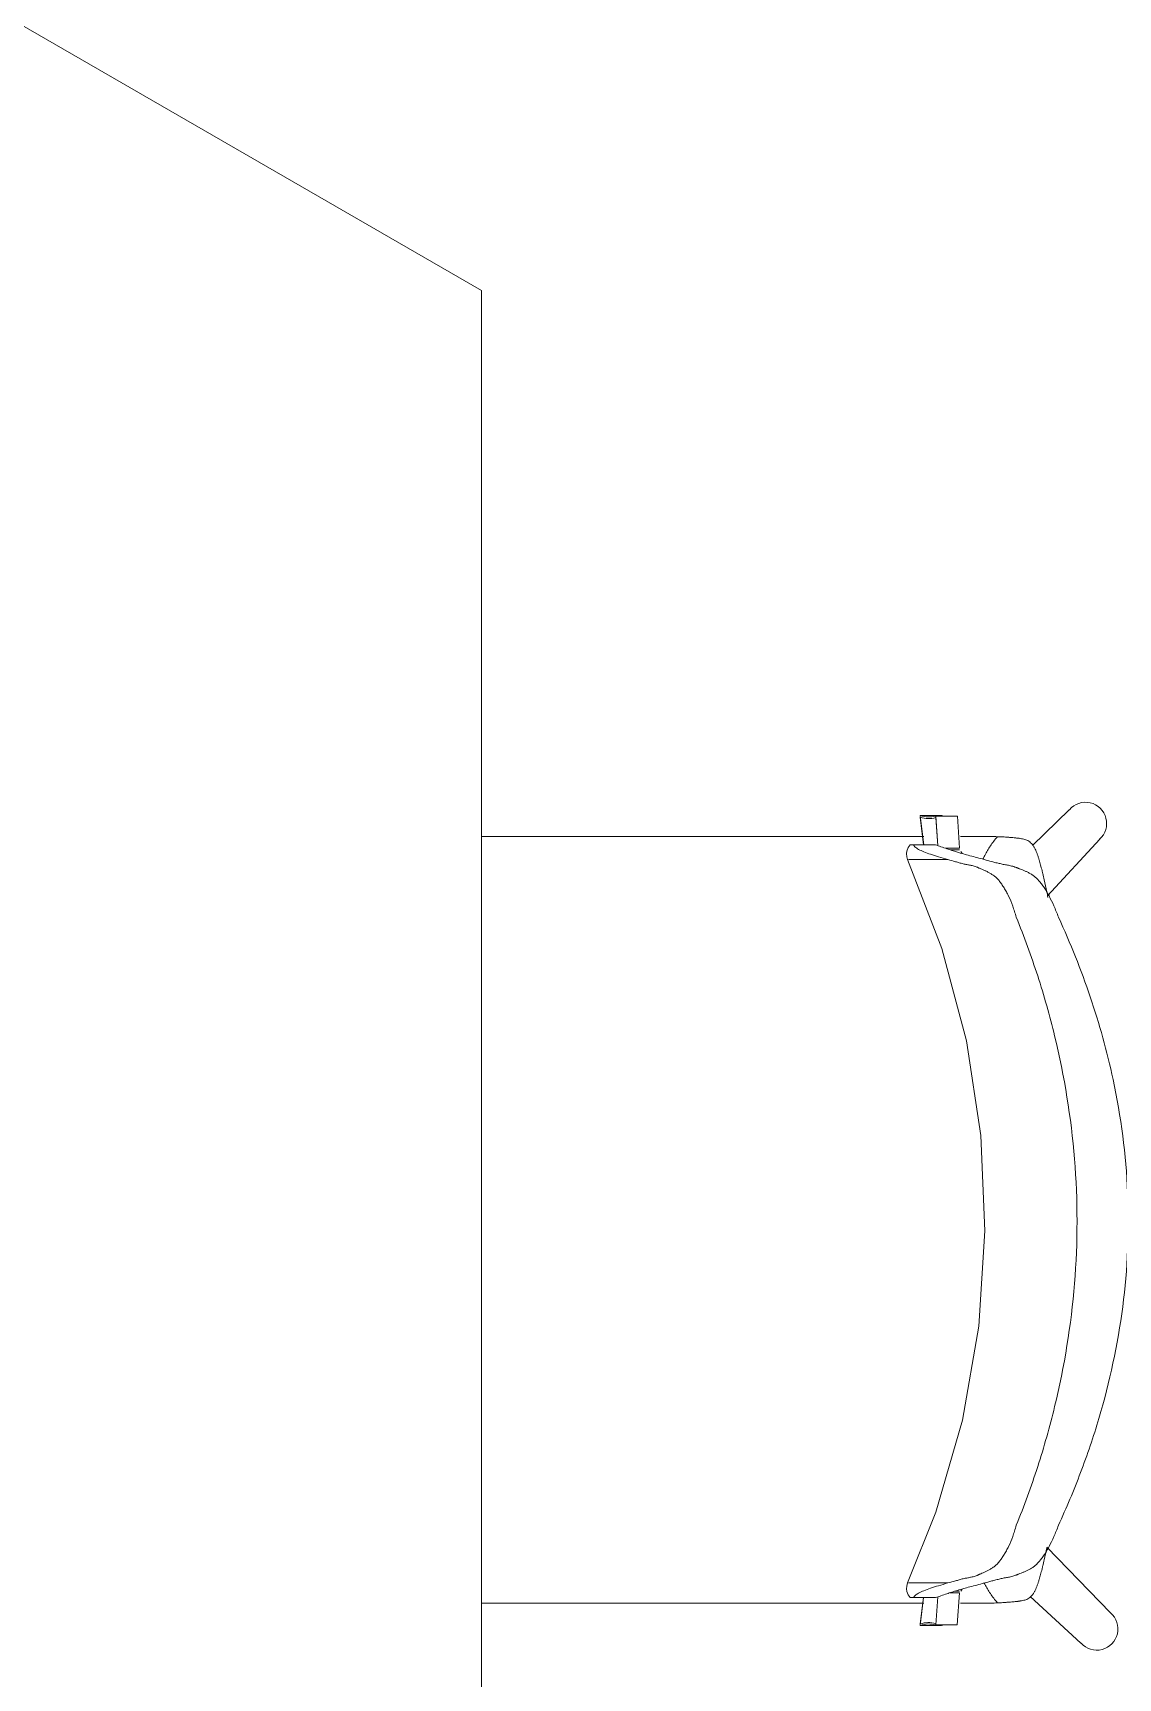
# Model space of a CAD drawing. Header units: millimetres. Extents: x 79795 to 317870, y -36033 to 97293.
# Drawn here: x 215246 to 215918, y 19048 to 20067 of the extents above; entities that cross this region are included whole.
import ezdxf

# ---------------------------------------------------------------- set-up
doc = ezdxf.new("R2010")
doc.units = ezdxf.units.MM
doc.header["$MEASUREMENT"] = 0
doc.layers.add('I-FURN', color=8, linetype='CONTINUOUS', lineweight=9)

msp = doc.modelspace()

# ---------------------------------------------------------------- linework, layer by layer
at = {"layer": 'I-FURN'}
for p, q in [((215524.1, 19907.2), (214528.1, 20482.2)), ((215524.1, 18757.2), (215524.1, 19907.2)), ((215795.5, 19582.3), (215797.7, 19564.1)), ((215808.9, 19582.3), (215795.5, 19582.3)), ((215806.5, 19563.6), (215805.2, 19581.9)), ((215805.2, 19581.9), (215818.6, 19581.9)), ((215818.6, 19581.9), (215819.9, 19562)), ((215887.8, 19585.9), (215865.1, 19563.8)), ((215795.5, 19581.3), (215797.6, 19564.1)), ((215806.4, 19563.6), (215805.2, 19581)), ((215787.3, 19560.2), (215788, 19562.4)), ((215788, 19562.4), (215789.3, 19564.1)), ((215805, 19564.1), (215791.3, 19564.1)), ((215819.9, 19562), (215811.1, 19562)), ((215874.3, 19532.6), (215906.6, 19567.7)), ((215787.1, 19558.7), (215787.3, 19560.2)), ((215787.2, 19556.8), (215787.1, 19558.7)), ((215787.7, 19555), (215787.2, 19556.8)), ((215787.7, 19555), (215809, 19499.9)), ((215819.9, 19561.1), (215814, 19561.1)), ((215809, 19499.9), (215824.1, 19442.8)), ((215824.1, 19442.8), (215833.1, 19384.3)), ((215833.1, 19384.3), (215835.6, 19325.3)), ((215835.6, 19325.3), (215831.8, 19266.2)), ((215831.8, 19266.2), (215821.6, 19208)), ((215821.6, 19208), (215805.2, 19151.2)), ((215805.2, 19151.2), (215787.7, 19107.3)), ((215913.2, 19088.7), (215873.8, 19129.4)), ((215787.2, 19105.4), (215787.1, 19103.6)), ((215787.1, 19103.6), (215787.3, 19102.1)), ((215787.7, 19107.3), (215787.2, 19105.4)), ((215787.3, 19102.1), (215788, 19099.9)), ((215788, 19099.9), (215789.3, 19098.2)), ((215805, 19098.2), (215791.3, 19098.2)), ((215797.6, 19098.2), (215795.5, 19081)), ((215797.5, 19098.2), (215795.5, 19081.9)), ((215805.2, 19081.3), (215806.4, 19098.7)), ((215814, 19101.2), (215819.9, 19101.2)), ((215816.9, 19102.2), (215819.9, 19102.2)), ((215819.9, 19101.2), (215818.5, 19081.3)), ((215863.5, 19099), (215895, 19070)), ((215795.5, 19081), (215808.8, 19081)), ((215818.5, 19081.3), (215805.2, 19081.3))]:
    msp.add_line(p, q, dxfattribs=at)
for centre, start, end in [((215897.8, 19577.4), 311.9896, 139.6059), ((215904.8, 19078.8), 221.9662, 49.5824)]:
    msp.add_arc(centre, 13.1, start, end, dxfattribs=at)
for centre, start_param, end_param in [((215800.9, 19598.8), 2.819103, 3.398599), ((215814.2, 19598.8), 2.819103, 2.902745), ((215800.9, 19597.8), 2.819103, 3.398599), ((215800.9, 19065.4), 6.026179, 6.605675), ((215800.9, 19064.5), 6.026179, 6.605675), ((215814.2, 19064.5), 0.238848, 0.322489)]:
    msp.add_ellipse(centre, major_axis=(0, 17.4), ratio=0.978487, start_param=start_param, end_param=end_param, dxfattribs=at)
for points, knots in [([(215523.7, 19569.4), (215523.9, 19569.4), (215529.1, 19569.4), (215539.4, 19569.4), (215554.7, 19569.4), (215569.8, 19569.4), (215582.4, 19569.4), (215592.5, 19569.4), (215600.2, 19569.4), (215607.8, 19569.4), (215617.8, 19569.4), (215630.2, 19569.4), (215642.5, 19569.4), (215652.5, 19569.4), (215660, 19569.4), (215667.6, 19569.4), (215677.6, 19569.4), (215690, 19569.4), (215702.5, 19569.4), (215712.6, 19569.4), (215720.3, 19569.4), (215728, 19569.4), (215738, 19569.4), (215750.5, 19569.4), (215765.6, 19569.4), (215781, 19569.4), (215791.8, 19569.4), (215797.3, 19569.4), (215797.8, 19569.4)], [-0.751114, -0.751114, -0.751114, -0.751114, -0.75, -0.7142857, -0.6785714, -0.6428571, -0.6071429, -0.5892857, -0.5714286, -0.5535714, -0.5357143, -0.5, -0.4642857, -0.4464286, -0.4285714, -0.4107143, -0.3928571, -0.3571429, -0.3214286, -0.3035714, -0.2857143, -0.2678571, -0.25, -0.2142857, -0.1785714, -0.1428571, -0.1071429, -0.103964, -0.103964, -0.103964, -0.103964]), ([(215791.3, 19564.1), (215790.8, 19564.1), (215789.9, 19564.1), (215789.3, 19564.1), (215789.2, 19564.1), (215789.8, 19564.1), (215790.6, 19564.1), (215791, 19564.1)], [0, 0, 0, 0, 0.125, 0.25, 0.375, 0.5, 0.5837817, 0.5837817, 0.5837817, 0.5837817]), ([(215812.1, 19561.7), (215814, 19561), (215817.2, 19560), (215822.2, 19558.5), (215826.3, 19557.4), (215830.6, 19556.3), (215835, 19555.1), (215839.1, 19554), (215842.4, 19553.1), (215844.6, 19552.6), (215846.3, 19552.2), (215848, 19551.8), (215849.7, 19551.6), (215851.4, 19551.2), (215852.8, 19550.9), (215853.9, 19550.5), (215854.8, 19550.2), (215855.3, 19550), (215855.7, 19549.8), (215856, 19549.7), (215856.6, 19549.5), (215857.5, 19549.1), (215858.8, 19548.6), (215860.4, 19547.9), (215862.1, 19547.2), (215863.9, 19546.2), (215865.6, 19545.1), (215867, 19543.9), (215868, 19543), (215868.5, 19542.4), (215869, 19541.9), (215869.4, 19541.5), (215869.9, 19540.8), (215870.9, 19539.6), (215872.2, 19537.7), (215873.8, 19535.3), (215875.8, 19531.6), (215878.3, 19526.5), (215880.2, 19521.8), (215881.1, 19519.3)], [0, 0, 0, 0, 0.142857, 0.214286, 0.285714, 0.357143, 0.428571, 0.5, 0.535714, 0.571429, 0.589286, 0.607143, 0.642857, 0.660714, 0.678571, 0.696429, 0.705357, 0.709821, 0.714286, 0.71875, 0.723214, 0.732143, 0.75, 0.767857, 0.785714, 0.803571, 0.821429, 0.839286, 0.848214, 0.852679, 0.857143, 0.861607, 0.866071, 0.875, 0.892857, 0.910714, 0.928571, 0.964286, 1, 1, 1, 1]), ([(215843.3, 19569.2), (215841.7, 19567.3), (215838.8, 19563.5), (215836, 19558.8), (215834.7, 19556), (215834.3, 19555.2)], [0, 0, 0, 0, 0.02777778, 0.05555556, 0.06696683, 0.06696683, 0.06696683, 0.06696683]), ([(215843.3, 19569.2), (215844.4, 19569.2), (215846, 19569.1), (215848, 19569), (215849.1, 19568.9), (215849.9, 19568.8), (215850.7, 19568.8), (215851.7, 19568.7), (215852.9, 19568.6), (215854.1, 19568.5), (215855, 19568.4), (215855.6, 19568.3), (215855.9, 19568.3), (215856.3, 19568.2), (215856.9, 19568.2), (215857.7, 19568), (215858.9, 19567.8), (215860.3, 19567.5), (215861.5, 19567.1), (215862.7, 19566.4), (215863.9, 19565.5), (215864.8, 19564.6), (215865.5, 19563.7), (215865.9, 19563), (215866.3, 19562.3), (215866.8, 19561.3), (215867.4, 19560), (215868, 19558.3), (215868.6, 19556.6), (215869.2, 19554.8), (215869.6, 19553.2), (215870, 19551.7), (215870.5, 19550), (215870.9, 19548.2), (215871.5, 19545.7), (215872.6, 19541.3), (215873.4, 19537.5), (215873.9, 19535.2)], [0, 0, 0, 0, 0.0625, 0.09375, 0.109375, 0.125, 0.140625, 0.15625, 0.1875, 0.21875, 0.234375, 0.242188, 0.25, 0.257812, 0.265625, 0.28125, 0.3125, 0.34375, 0.375, 0.40625, 0.4375, 0.46875, 0.484375, 0.5, 0.515625, 0.53125, 0.5625, 0.59375, 0.625, 0.65625, 0.6875, 0.71875, 0.75, 0.78125, 0.8125, 0.875, 1, 1, 1, 1]), ([(215788.3, 19555), (215788.6, 19555), (215789.2, 19555), (215791.2, 19555), (215795.1, 19555), (215802.3, 19555), (215808.9, 19555), (215812.6, 19555)], [0.4444444, 0.4444444, 0.4444444, 0.4444444, 0.5138889, 0.5833333, 0.7222222, 0.8611111, 1, 1, 1, 1]), ([(215855, 19519.3), (215854.3, 19521.8), (215852.8, 19526.4), (215850.7, 19531.5), (215848.9, 19535.1), (215847.4, 19537.5), (215846.2, 19539.4), (215845.4, 19540.6), (215844.8, 19541.3), (215844.5, 19541.8), (215844.1, 19542.2), (215843.6, 19542.8), (215842.6, 19543.8), (215841.2, 19545), (215839.5, 19546.2), (215837.8, 19547.1), (215836.1, 19548), (215834.5, 19548.7), (215833.2, 19549.2), (215832.3, 19549.6), (215831.8, 19549.8), (215831.5, 19550), (215831.1, 19550.2), (215830.7, 19550.3), (215829.9, 19550.7), (215828.9, 19551), (215827.7, 19551.3), (215826.2, 19551.6), (215824.8, 19551.9), (215823.3, 19552.1), (215822.1, 19552.4), (215820.9, 19552.7), (215819.3, 19553.2), (215816.6, 19553.9), (215814.2, 19554.6), (215812.6, 19555)], [0, 0, 0, 0, 0.0625, 0.125, 0.15625, 0.1875, 0.21875, 0.234375, 0.242188, 0.25, 0.257812, 0.265625, 0.28125, 0.3125, 0.34375, 0.375, 0.40625, 0.4375, 0.46875, 0.484375, 0.492188, 0.5, 0.507812, 0.515625, 0.53125, 0.5625, 0.59375, 0.625, 0.6875, 0.71875, 0.75, 0.78125, 0.8125, 0.875, 1, 1, 1, 1]), ([(215855, 19143), (215859.8, 19155), (215868.7, 19179.1), (215882.7, 19228.7), (215893.1, 19292.4), (215893.1, 19369.9), (215882.7, 19433.6), (215868.7, 19483.2), (215859.8, 19507.3), (215855, 19519.3)], [-1, -1, -1, -1, -0.9, -0.8, -0.6, -0.4, -0.2, -0.1, 0, 0, 0, 0]), ([(215881.1, 19519.3), (215888.5, 19503.2), (215901.7, 19470.4), (215917.5, 19413.5), (215926, 19348.9), (215922.8, 19278), (215910.3, 19220.2), (215895.2, 19175.4), (215886, 19153.7), (215881.1, 19143)], [-1, -1, -1, -1, -0.863636, -0.727273, -0.545455, -0.363636, -0.181818, -0.090909, 0, 0, 0, 0]), ([(215881.1, 19143), (215880.2, 19140.5), (215878.3, 19135.8), (215875.8, 19130.7), (215873.8, 19127), (215872.2, 19124.6), (215870.9, 19122.7), (215869.9, 19121.5), (215869.4, 19120.8), (215869, 19120.3), (215868.5, 19119.9), (215868, 19119.3), (215867, 19118.3), (215865.6, 19117.2), (215863.9, 19116.1), (215862.1, 19115.1), (215860.4, 19114.4), (215858.8, 19113.7), (215857.5, 19113.2), (215856.6, 19112.8), (215856, 19112.6), (215855.7, 19112.5), (215855.3, 19112.3), (215854.8, 19112.1), (215853.9, 19111.8), (215852.8, 19111.4), (215851.4, 19111.1), (215849.7, 19110.7), (215848, 19110.5), (215846.3, 19110.1), (215845, 19109.8), (215843.7, 19109.5), (215842, 19109.1), (215839.1, 19108.3), (215835, 19107.2), (215830.6, 19106), (215826.3, 19104.9), (215822.2, 19103.8), (215818.5, 19102.7), (215815.1, 19101.6), (215813, 19100.9), (215812.1, 19100.6)], [0, 0, 0, 0, 0.035714, 0.071429, 0.089286, 0.107143, 0.125, 0.133929, 0.138393, 0.142857, 0.147321, 0.151786, 0.160714, 0.178571, 0.196429, 0.214286, 0.232143, 0.25, 0.267857, 0.276786, 0.28125, 0.285714, 0.290179, 0.294643, 0.303571, 0.321429, 0.339286, 0.357143, 0.392857, 0.410714, 0.428571, 0.446429, 0.464286, 0.5, 0.571429, 0.642857, 0.714286, 0.785714, 0.857143, 0.928571, 1, 1, 1, 1]), ([(215812.6, 19107.3), (215814.2, 19107.7), (215816.6, 19108.4), (215819.3, 19109.1), (215820.9, 19109.6), (215822.1, 19109.9), (215823.3, 19110.2), (215824.8, 19110.4), (215826.2, 19110.7), (215827.7, 19111), (215828.9, 19111.3), (215829.9, 19111.6), (215830.7, 19111.9), (215831.1, 19112.1), (215831.5, 19112.3), (215831.8, 19112.5), (215832.3, 19112.7), (215833.2, 19113.1), (215834.5, 19113.6), (215836.1, 19114.3), (215837.8, 19115.2), (215839.5, 19116.1), (215841.2, 19117.3), (215842.6, 19118.5), (215843.6, 19119.5), (215844.1, 19120.1), (215844.5, 19120.5), (215844.8, 19121), (215845.4, 19121.7), (215846.2, 19122.9), (215847.4, 19124.8), (215848.9, 19127.2), (215850.7, 19130.8), (215852.8, 19135.9), (215854.3, 19140.5), (215855, 19143)], [0, 0, 0, 0, 0.125, 0.1875, 0.21875, 0.25, 0.28125, 0.3125, 0.375, 0.40625, 0.4375, 0.46875, 0.484375, 0.492188, 0.5, 0.507812, 0.515625, 0.53125, 0.5625, 0.59375, 0.625, 0.65625, 0.6875, 0.71875, 0.734375, 0.742188, 0.75, 0.757812, 0.765625, 0.78125, 0.8125, 0.84375, 0.875, 0.9375, 1, 1, 1, 1]), ([(215873.9, 19129), (215873.4, 19126.7), (215872.6, 19122.9), (215871.5, 19118.5), (215870.9, 19116), (215870.5, 19114.2), (215870, 19112.5), (215869.6, 19111), (215869.2, 19109.4), (215868.6, 19107.6), (215868, 19105.9), (215867.4, 19104.2), (215866.8, 19102.9), (215866.3, 19101.9), (215865.9, 19101.2), (215865.5, 19100.5), (215864.8, 19099.6), (215863.9, 19098.7), (215862.7, 19097.8), (215861.5, 19097.1), (215860.3, 19096.7), (215858.9, 19096.4), (215857.7, 19096.2), (215856.9, 19096), (215856.3, 19096), (215855.9, 19095.9), (215855.6, 19095.9), (215855, 19095.8), (215854.1, 19095.7), (215852.9, 19095.6), (215851.7, 19095.5), (215850.7, 19095.4), (215849.9, 19095.4), (215849.1, 19095.3), (215848, 19095.2), (215846, 19095.1), (215844.4, 19095), (215843.3, 19095)], [0, 0, 0, 0, 0.125, 0.1875, 0.21875, 0.25, 0.28125, 0.3125, 0.34375, 0.375, 0.40625, 0.4375, 0.46875, 0.484375, 0.5, 0.515625, 0.53125, 0.5625, 0.59375, 0.625, 0.65625, 0.6875, 0.71875, 0.734375, 0.742188, 0.75, 0.757812, 0.765625, 0.78125, 0.8125, 0.84375, 0.859375, 0.875, 0.890625, 0.90625, 0.9375, 1, 1, 1, 1]), ([(215812.6, 19107.3), (215809.6, 19107.3), (215804.3, 19107.3), (215797.9, 19107.3), (215793.1, 19107.3), (215790.5, 19107.3), (215789, 19107.3), (215788.5, 19107.3), (215788.3, 19107.3)], [0, 0, 0, 0, 0.1111111, 0.2222222, 0.3333333, 0.4444444, 0.5, 0.5555556, 0.5555556, 0.5555556, 0.5555556]), ([(215834.9, 19107.6), (215835.1, 19107.3), (215836.3, 19104.9), (215838.8, 19100.7), (215841.7, 19096.9), (215843.3, 19095)], [0.93933321, 0.93933321, 0.93933321, 0.93933321, 0.94444444, 0.97222222, 1, 1, 1, 1]), ([(215797.8, 19094.8), (215797.1, 19094.8), (215793.9, 19094.8), (215788, 19094.8), (215780.2, 19094.8), (215772.5, 19094.8), (215762.4, 19094.8), (215750, 19094.8), (215737.8, 19094.8), (215727.9, 19094.8), (215720.3, 19094.8), (215712.7, 19094.8), (215702.7, 19094.8), (215690.2, 19094.8), (215675.3, 19094.8), (215660.2, 19094.8), (215645, 19094.8), (215630.1, 19094.8), (215617.5, 19094.8), (215607.5, 19094.8), (215599.8, 19094.8), (215592.2, 19094.8), (215582.2, 19094.8), (215569.7, 19094.8), (215557.2, 19094.8), (215547.1, 19094.8), (215539.5, 19094.8), (215531.9, 19094.8), (215526.7, 19094.8), (215524, 19094.8), (215523.8, 19094.8)], [-0.8977274, -0.8977274, -0.8977274, -0.8977274, -0.8928571, -0.875, -0.8571429, -0.8392857, -0.8214286, -0.7857143, -0.75, -0.7321429, -0.7142857, -0.6964286, -0.6785714, -0.6428571, -0.6071429, -0.5714286, -0.5357143, -0.5, -0.4642857, -0.4464286, -0.4285714, -0.4107143, -0.3928571, -0.3571429, -0.3214286, -0.3035714, -0.2857143, -0.2678571, -0.25, -0.2485148, -0.2485148, -0.2485148, -0.2485148]), ([(215791, 19098.2), (215790.6, 19098.2), (215789.8, 19098.2), (215789.2, 19098.2), (215789.3, 19098.2), (215789.9, 19098.2), (215790.8, 19098.2), (215791.3, 19098.2)], [0.4171888, 0.4171888, 0.4171888, 0.4171888, 0.5, 0.625, 0.75, 0.875, 1, 1, 1, 1])]:
    msp.add_open_spline(points, degree=3, knots=knots, dxfattribs=at)
for points in [[(215812.6, 19555), (215810.6, 19555.6), (215806.8, 19556.7), (215801.8, 19558.3), (215797.6, 19559.8), (215794.4, 19561.3), (215792.2, 19562.8), (215791.5, 19563.7), (215791.3, 19564.1)], [(215805, 19564.1), (215806, 19563.8), (215808.3, 19562.9), (215810.8, 19562.1), (215812.1, 19561.7)], [(215820.5, 19569.4), (215827, 19569.4), (215833.3, 19569.4), (215839.4, 19569.4)], [(215839.4, 19569.4), (215840.1, 19569.4), (215841.4, 19569.3), (215842.6, 19569.3), (215843.3, 19569.2)], [(215821.5, 19558.8), (215821.2, 19559.2), (215821, 19559.6), (215820.7, 19560)], [(215874.6, 19531.5), (215874.3, 19532.8), (215874.1, 19534), (215873.9, 19535.2)], [(215873.9, 19535.2), (215874.1, 19534), (215874.3, 19532.8), (215874.6, 19531.6)], [(215791.3, 19098.2), (215791.5, 19098.6), (215792.2, 19099.5), (215794.4, 19101), (215797.6, 19102.5), (215801.8, 19104), (215806.8, 19105.6), (215810.6, 19106.7), (215812.6, 19107.3)], [(215820.7, 19102.3), (215821, 19102.7), (215821.2, 19103.1), (215821.5, 19103.5)], [(215812.1, 19100.6), (215810.8, 19100.2), (215808.3, 19099.3), (215806, 19098.5), (215805, 19098.2)], [(215839.4, 19094.8), (215833.3, 19094.8), (215827, 19094.8), (215820.5, 19094.8)], [(215843.3, 19095), (215842.6, 19094.9), (215841.4, 19094.9), (215840.1, 19094.8), (215839.4, 19094.8)]]:
    msp.add_open_spline(points, degree=3, dxfattribs=at)

doc.saveas('drawing.dxf')
